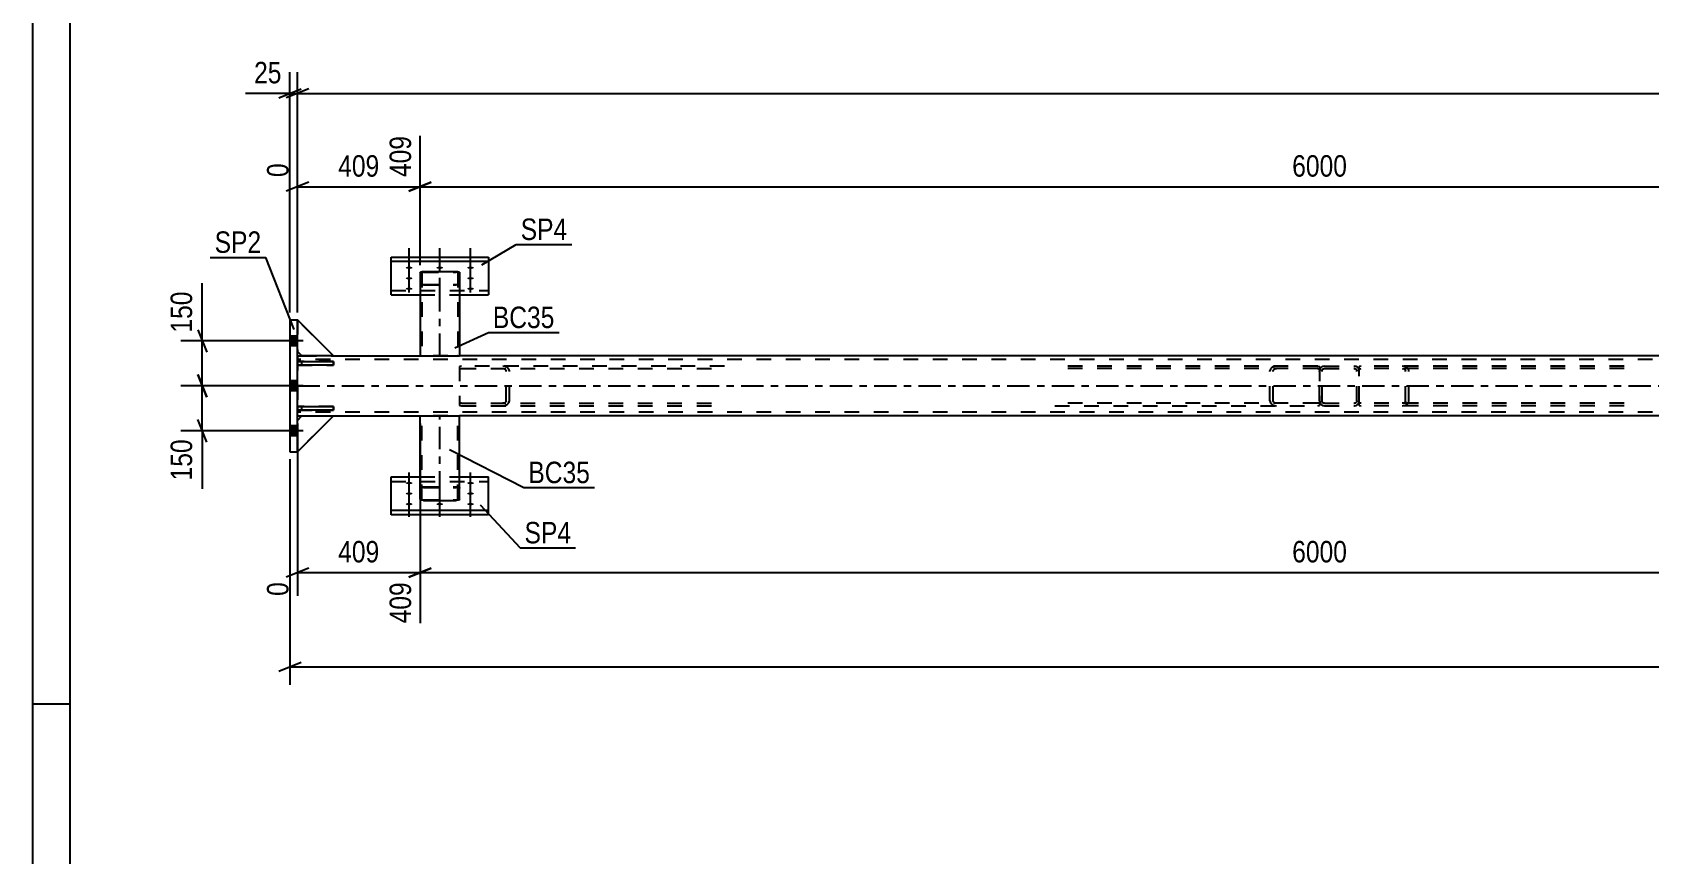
# Model space of a CAD drawing. Header units: millimetres. Extents: x -75 to 766, y -422 to 172.
# Drawn here: x -75.4 to 140.4, y -293.5 to -183.7 of the extents above; entities that cross this region are included whole.
import ezdxf

# ---------------------------------------------------------------- set-up
doc = ezdxf.new("R2010")
doc.units = ezdxf.units.MM
doc.linetypes.add('DXK_LINE_DOT2', pattern=[3.9198, 1.9599, -1.9599])
doc.linetypes.add('DXK_LINE_DOT3', pattern=[5.9187, 2.979, -0.9799, 0.9799, -0.9799])
doc.styles.add('Arial Narrow', font='ARIALN.TTF', dxfattribs={"height": 0.2})

# ---------------------------------------------------------------- blocks, each defined once
blk = doc.blocks.new('Unknown-386048478-15116')
at = {"color": 5, "linetype": 'Continuous'}
for p, q in [((-75.36, 171.6), (-75.36, -422.4)), ((-70.36, 166.6), (-70.36, -417.4)), ((-70.36, -273.4), (-75.36, -273.4))]:
    blk.add_line(p, q, dxfattribs=at)
blk = doc.blocks.new('Part-386048478-48495 - 48412')
at = {"color": 2, "linetype": 'Continuous'}
for p, q in [((-40, -227.67), (-35.2, -227.67)), ((-40, -228.15), (-40, -227.67)), ((-35.2, -228.15), (-40, -228.15)), ((-35.2, -227.67), (-35.2, -228.15))]:
    blk.add_line(p, q, dxfattribs=at)
at = {"color": 7, "linetype": 'DXK_LINE_DOT2'}
blk.add_line((-39.4, -228.15), (-39.4, -227.67), dxfattribs=at)
blk = doc.blocks.new('Part-386048478-48413 - 48412')
at = {"color": 7, "linetype": 'DXK_LINE_DOT2'}
for p, q in [((-18.1, -228.27), (-18.36, -228.31)), ((-18.36, -228.31), (-18.36, -233.52)), ((-18.36, -228.66), (-18.27, -228.62)), ((-18.27, -228.62), (-18.1, -228.59)), ((16.97, -228.27), (-18.1, -228.27)), ((-18.1, -228.59), (16.97, -228.59)), ((-12.28, -228.32), (-12.61, -228.27)), ((-12.61, -228.59), (-12.44, -228.62)), ((-11.73, -228.91), (-11.8, -228.67)), ((-12.21, -228.79), (-12.17, -228.91)), ((-12.17, -232.91), (-12.17, -228.91)), ((-11.73, -232.91), (-11.73, -228.91)), ((-12.17, -232.91), (-12.21, -233.04)), ((-11.8, -233.16), (-11.73, -232.91)), ((-18.27, -233.21), (-18.36, -233.17)), ((-18.36, -233.52), (-18.1, -233.55)), ((-18.1, -233.23), (-18.27, -233.21)), ((-18.1, -233.23), (16.97, -233.23)), ((-18.1, -233.55), (16.97, -233.55)), ((-12.44, -233.21), (-12.61, -233.23)), ((-12.61, -233.55), (-12.28, -233.51))]:
    blk.add_line(p, q, dxfattribs=at)
for centre, radius, start, end in [((-12.54, -229.01), 0.401, 32.4104, 75.4453), ((-12.48, -229.1), 0.802, 32.4104, 75.4453), ((-12.54, -232.82), 0.401, 284.5547, 327.5896), ((-12.48, -232.73), 0.802, 284.5547, 327.5896)]:
    blk.add_arc(centre, radius, start, end, dxfattribs=at)
blk = doc.blocks.new('Part-386048478-48422 - 48412')
at = {"color": 7, "linetype": 'DXK_LINE_DOT2'}
for p, q in [((96.41, -228.67), (96.36, -228.91)), ((97, -228.27), (96.75, -228.32)), ((96.88, -228.62), (97, -228.59)), ((97, -228.27), (101, -228.27)), ((97, -228.59), (101, -228.59)), ((101.24, -228.32), (101, -228.27)), ((101, -228.59), (101.12, -228.62)), ((101.64, -228.91), (101.59, -228.67)), ((96.36, -232.91), (96.36, -228.91)), ((96.68, -228.91), (96.7, -228.79)), ((96.68, -232.91), (96.68, -228.91)), ((101.3, -228.79), (101.32, -228.91)), ((101.32, -232.91), (101.32, -228.91)), ((101.64, -232.91), (101.64, -228.91)), ((96.36, -232.91), (96.41, -233.16)), ((96.7, -233.04), (96.68, -232.91)), ((101.32, -232.91), (101.3, -233.04)), ((101.59, -233.16), (101.64, -232.91)), ((96.75, -233.51), (97, -233.55)), ((97, -233.23), (96.88, -233.21)), ((97, -233.23), (101, -233.23)), ((97, -233.55), (101, -233.55)), ((101.12, -233.21), (101, -233.23)), ((101, -233.55), (101.24, -233.51))]:
    blk.add_line(p, q, dxfattribs=at)
for centre, radius, start, end in [((97, -228.91), 0.64, 112.5, 157.5), ((97, -228.91), 0.32, 112.5, 157.5), ((101, -228.91), 0.32, 22.5, 67.5), ((101, -228.91), 0.64, 22.5, 67.5), ((97, -232.91), 0.64, 202.5, 247.5), ((97, -232.91), 0.32, 202.5, 247.5), ((101, -232.91), 0.32, 292.5, 337.5), ((101, -232.91), 0.64, 292.5, 337.5)]:
    blk.add_arc(centre, radius, start, end, dxfattribs=at)
blk = doc.blocks.new('Part-386048478-48414 - 48412')
at = {"color": 7, "linetype": 'DXK_LINE_DOT2'}
for p, q in [((101.9, -228.27), (101.64, -228.31)), ((101.64, -233.52), (101.64, -228.31)), ((101.64, -228.66), (101.73, -228.62)), ((101.73, -228.62), (101.9, -228.59)), ((136.97, -228.27), (101.9, -228.27)), ((136.97, -228.59), (101.9, -228.59)), ((107.72, -228.32), (107.39, -228.27)), ((107.39, -228.59), (107.56, -228.62)), ((108.27, -228.91), (108.2, -228.67)), ((107.79, -228.79), (107.83, -228.91)), ((107.83, -232.91), (107.83, -228.91)), ((108.27, -232.91), (108.27, -228.91)), ((107.83, -232.91), (107.79, -233.04)), ((108.2, -233.16), (108.27, -232.91)), ((101.73, -233.21), (101.64, -233.17)), ((101.64, -233.52), (101.9, -233.55)), ((101.9, -233.23), (101.73, -233.21)), ((136.97, -233.23), (101.9, -233.23)), ((136.97, -233.55), (101.9, -233.55)), ((107.56, -233.21), (107.39, -233.23)), ((107.39, -233.55), (107.72, -233.51))]:
    blk.add_line(p, q, dxfattribs=at)
for centre, radius, start, end in [((107.46, -229.01), 0.401, 32.4105, 75.4453), ((107.52, -229.1), 0.802, 32.4105, 75.4453), ((107.46, -232.82), 0.401, 284.5547, 327.5895), ((107.52, -232.73), 0.802, 284.5547, 327.5895)]:
    blk.add_arc(centre, radius, start, end, dxfattribs=at)
blk = doc.blocks.new('Part-386048478-48492 - 48412')
at = {"color": 2, "linetype": 'Continuous'}
for p, q in [((-40, -226.91), (-39.4, -226.91)), ((-35.2, -226.91), (-23.61, -226.91)), ((216.39, -226.91), (-18.39, -226.91)), ((-40, -234.91), (-39.4, -234.91)), ((-35.2, -234.91), (-23.61, -234.91)), ((216.39, -234.91), (-18.39, -234.91))]:
    blk.add_line(p, q, dxfattribs=at)
at = {"color": 7, "linetype": 'DXK_LINE_DOT2'}
for p, q in [((-40, -226.91), (-40, -234.91)), ((587.64, -227.39), (-40, -227.39)), ((-39.4, -226.91), (-35.2, -226.91)), ((587.64, -226.91), (-23.61, -226.91)), ((-23.61, -226.91), (-18.39, -226.91)), ((587.64, -234.43), (-40, -234.43)), ((-39.4, -234.91), (-35.2, -234.91)), ((587.64, -234.91), (-23.61, -234.91)), ((-23.61, -234.91), (-18.39, -234.91))]:
    blk.add_line(p, q, dxfattribs=at)
at = {"color": 7, "linetype": 'DXK_LINE_DOT3'}
blk.add_line((-40, -230.91), (587.64, -230.91), dxfattribs=at)
blk = doc.blocks.new('Part-386048478-48429 - 48412')
at = {"color": 2, "linetype": 'Continuous'}
for p, q in [((-23.64, -215.8), (-23.6, -215.74)), ((-23.6, -215.74), (-23.5, -215.69)), ((-23.5, -215.69), (-23.34, -215.65)), ((-23.34, -215.65), (-23.16, -215.64)), ((-23.16, -215.64), (-18.84, -215.64)), ((-18.84, -215.64), (-18.66, -215.65)), ((-18.66, -215.65), (-18.5, -215.69)), ((-18.5, -215.69), (-18.4, -215.74)), ((-18.4, -215.74), (-18.36, -215.8)), ((-23.64, -215.8), (-23.64, -226.91)), ((-18.36, -215.8), (-18.36, -226.91)), ((-23.61, -226.91), (-18.4, -226.91)), ((-18.4, -226.91), (-18.39, -226.91))]:
    blk.add_line(p, q, dxfattribs=at)
at = {"color": 7, "linetype": 'DXK_LINE_DOT2'}
for p, q in [((-23.25, -215.73), (-23.33, -215.74)), ((-23.16, -215.72), (-23.25, -215.73)), ((-23.16, -215.72), (-18.84, -215.72)), ((-18.75, -215.73), (-18.84, -215.72)), ((-18.67, -215.74), (-18.75, -215.73)), ((-23.6, -217.34), (-23.64, -217.28)), ((-23.5, -217.4), (-23.6, -217.34)), ((-23.34, -217.43), (-23.5, -217.4)), ((-23.38, -215.77), (-23.4, -215.8)), ((-23.4, -215.8), (-23.4, -226.91)), ((-23.4, -217.28), (-23.38, -217.31)), ((-23.33, -215.74), (-23.38, -215.77)), ((-23.38, -217.31), (-23.33, -217.34)), ((-23.16, -217.44), (-23.34, -217.43)), ((-23.33, -217.34), (-23.25, -217.36)), ((-23.25, -217.36), (-23.16, -217.36)), ((-23.16, -217.36), (-18.84, -217.36)), ((-23.16, -217.44), (-18.84, -217.44)), ((-18.84, -217.36), (-18.75, -217.36)), ((-18.66, -217.43), (-18.84, -217.44)), ((-18.75, -217.36), (-18.67, -217.34)), ((-18.62, -215.77), (-18.67, -215.74)), ((-18.67, -217.34), (-18.66, -217.33)), ((-18.66, -217.33), (-18.62, -217.31)), ((-18.5, -217.4), (-18.66, -217.43)), ((-18.6, -215.8), (-18.62, -215.77)), ((-18.62, -217.31), (-18.6, -217.28)), ((-18.6, -215.8), (-18.6, -226.91)), ((-18.4, -217.34), (-18.5, -217.4)), ((-18.36, -217.28), (-18.4, -217.34)), ((-23.64, -226.91), (-23.61, -226.91)), ((-23.64, -226.91), (-23.61, -226.91)), ((-18.62, -226.91), (-18.66, -226.91)), ((-18.66, -226.91), (-18.62, -226.91)), ((-18.62, -226.91), (-18.6, -226.91)), ((-18.62, -226.91), (-18.6, -226.91)), ((-18.39, -226.91), (-18.36, -226.91)), ((-18.36, -226.91), (-18.39, -226.91))]:
    blk.add_line(p, q, dxfattribs=at)
at = {"color": 7, "linetype": 'DXK_LINE_DOT3'}
blk.add_line((-21, -226.91), (-21, -216.54), dxfattribs=at)
blk = doc.blocks.new('Part-386048478-48497 - 48412')
at = {"color": 7, "linetype": 'DXK_LINE_DOT2'}
for p, q in [((-35.2, -227.67), (-40, -227.67)), ((-40, -227.67), (-40, -228.15)), ((-40, -228.15), (-35.2, -228.15)), ((-39.4, -228.15), (-39.4, -227.67)), ((-35.2, -228.15), (-35.2, -227.67))]:
    blk.add_line(p, q, dxfattribs=at)
blk = doc.blocks.new('Part-386048478-48498 - 48412')
at = {"color": 7, "linetype": 'DXK_LINE_DOT2'}
for p, q in [((-35.2, -226.91), (-40, -222.11)), ((-40, -222.11), (-40, -226.31)), ((-40, -226.31), (-39.4, -226.91)), ((-39.4, -226.91), (-35.2, -226.91))]:
    blk.add_line(p, q, dxfattribs=at)
blk = doc.blocks.new('Part-386048478-48434 - 48412')
at = {"color": 7, "linetype": 'DXK_LINE_DOT2'}
for p, q in [((96.1, -228.27), (61.03, -228.27)), ((96.1, -228.59), (61.03, -228.59)), ((89.8, -228.67), (89.73, -228.91)), ((90.61, -228.27), (90.28, -228.32)), ((90.44, -228.62), (90.61, -228.59)), ((96.1, -228.27), (96.36, -228.31)), ((96.1, -228.59), (96.27, -228.62)), ((96.27, -228.62), (96.36, -228.66)), ((96.36, -228.31), (96.36, -233.52)), ((89.73, -232.91), (89.73, -228.91)), ((90.17, -228.91), (90.21, -228.79)), ((90.17, -232.91), (90.17, -228.91)), ((89.73, -232.91), (89.8, -233.16)), ((90.21, -233.04), (90.17, -232.91)), ((96.1, -233.23), (61.03, -233.23)), ((61.03, -233.55), (96.1, -233.55)), ((90.28, -233.51), (90.61, -233.55)), ((90.61, -233.23), (90.44, -233.21)), ((96.27, -233.21), (96.1, -233.23)), ((96.1, -233.55), (96.36, -233.52)), ((96.36, -233.17), (96.27, -233.21))]:
    blk.add_line(p, q, dxfattribs=at)
for centre, radius, start, end in [((90.48, -229.1), 0.802, 104.5547, 147.5896), ((90.54, -229.01), 0.401, 104.5547, 147.5896), ((90.48, -232.73), 0.802, 212.4104, 255.4453), ((90.54, -232.82), 0.401, 212.4104, 255.4453)]:
    blk.add_arc(centre, radius, start, end, dxfattribs=at)
blk = doc.blocks.new('Part-386048478-48499 - 48412')
at = {"color": 7, "linetype": 'DXK_LINE_DOT2'}
for p, q in [((-35.2, -226.91), (-40, -222.11)), ((-40, -222.11), (-40, -226.31)), ((-40, -226.31), (-39.4, -226.91)), ((-39.4, -226.91), (-35.2, -226.91))]:
    blk.add_line(p, q, dxfattribs=at)
blk = doc.blocks.new('Part-386048478-48500 - 48412')
at = {"color": 2, "linetype": 'Continuous'}
for p, q in [((-35.2, -226.91), (-40, -222.11)), ((-40, -226.31), (-39.4, -226.91)), ((-35.2, -226.91), (-39.4, -226.91))]:
    blk.add_line(p, q, dxfattribs=at)
at = {"color": 7, "linetype": 'DXK_LINE_DOT2'}
blk.add_line((-40, -222.11), (-40, -226.31), dxfattribs=at)
blk = doc.blocks.new('Part-386048478-48501 - 48412')
at = {"color": 7, "linetype": 'DXK_LINE_DOT2'}
for p, q in [((-40, -235.51), (-39.4, -234.91)), ((-35.2, -234.91), (-40, -239.71)), ((-39.4, -234.91), (-35.2, -234.91)), ((-40, -239.71), (-40, -235.51))]:
    blk.add_line(p, q, dxfattribs=at)
blk = doc.blocks.new('Part-386048478-48502 - 48412')
at = {"color": 7, "linetype": 'DXK_LINE_DOT2'}
for p, q in [((-40, -235.51), (-39.4, -234.91)), ((-35.2, -234.91), (-40, -239.71)), ((-39.4, -234.91), (-35.2, -234.91)), ((-40, -239.71), (-40, -235.51))]:
    blk.add_line(p, q, dxfattribs=at)
blk = doc.blocks.new('Part-386048478-48503 - 48412')
at = {"color": 2, "linetype": 'Continuous'}
for p, q in [((-40, -235.51), (-39.4, -234.91)), ((-35.2, -234.91), (-40, -239.71)), ((-39.4, -234.91), (-35.2, -234.91))]:
    blk.add_line(p, q, dxfattribs=at)
at = {"color": 7, "linetype": 'DXK_LINE_DOT2'}
blk.add_line((-40, -239.71), (-40, -235.51), dxfattribs=at)
blk = doc.blocks.new('Part-386048478-48442 - 48412')
at = {"color": 2, "linetype": 'Continuous'}
for p, q in [((-41, -222.11), (-40, -222.11)), ((-41, -222.11), (-41, -239.71)), ((-40, -239.71), (-40, -222.11)), ((-41, -239.71), (-40, -239.71))]:
    blk.add_line(p, q, dxfattribs=at)
blk = doc.blocks.new('Part-386048478-48454 - 48412')
at = {"color": 2, "linetype": 'Continuous'}
for p, q in [((-23.64, -246.03), (-23.64, -234.91)), ((-23.61, -234.91), (-23.6, -234.91)), ((-23.6, -234.91), (-18.39, -234.91)), ((-18.36, -246.03), (-18.36, -234.91)), ((-23.6, -246.09), (-23.64, -246.03)), ((-23.5, -246.14), (-23.6, -246.09)), ((-23.34, -246.18), (-23.5, -246.14)), ((-23.16, -246.19), (-23.34, -246.18)), ((-23.16, -246.19), (-18.84, -246.19)), ((-18.66, -246.18), (-18.84, -246.19)), ((-18.5, -246.14), (-18.66, -246.18)), ((-18.4, -246.09), (-18.5, -246.14)), ((-18.36, -246.03), (-18.4, -246.09))]:
    blk.add_line(p, q, dxfattribs=at)
at = {"color": 7, "linetype": 'DXK_LINE_DOT2'}
for p, q in [((-23.64, -234.91), (-23.61, -234.91)), ((-23.4, -246.03), (-23.4, -234.91)), ((-18.67, -234.91), (-18.66, -234.91)), ((-18.66, -234.91), (-18.62, -234.91)), ((-18.62, -234.91), (-18.6, -234.91)), ((-18.6, -246.03), (-18.6, -234.91)), ((-18.39, -234.91), (-18.36, -234.91)), ((-18.36, -234.91), (-18.39, -234.91)), ((-23.64, -244.55), (-23.6, -244.49)), ((-23.6, -244.49), (-23.5, -244.43)), ((-23.5, -244.43), (-23.34, -244.4)), ((-23.38, -244.52), (-23.4, -244.55)), ((-23.33, -244.49), (-23.38, -244.52)), ((-23.34, -244.4), (-23.16, -244.38)), ((-23.25, -244.47), (-23.33, -244.49)), ((-23.16, -244.47), (-23.25, -244.47)), ((-23.16, -244.38), (-18.84, -244.38)), ((-23.16, -244.47), (-18.84, -244.47)), ((-18.84, -244.38), (-18.66, -244.4)), ((-18.75, -244.47), (-18.84, -244.47)), ((-18.67, -244.49), (-18.75, -244.47)), ((-18.67, -244.49), (-18.66, -244.5)), ((-18.66, -244.4), (-18.5, -244.43)), ((-18.66, -244.5), (-18.62, -244.52)), ((-18.6, -244.55), (-18.62, -244.52)), ((-18.5, -244.43), (-18.4, -244.49)), ((-18.4, -244.49), (-18.36, -244.55)), ((-23.4, -246.03), (-23.38, -246.06)), ((-23.38, -246.06), (-23.33, -246.08)), ((-23.33, -246.08), (-23.25, -246.1)), ((-23.25, -246.1), (-23.16, -246.11)), ((-23.16, -246.11), (-18.84, -246.11)), ((-18.84, -246.11), (-18.75, -246.1)), ((-18.75, -246.1), (-18.67, -246.08)), ((-18.67, -246.08), (-18.62, -246.06)), ((-18.62, -246.06), (-18.6, -246.03))]:
    blk.add_line(p, q, dxfattribs=at)
at = {"color": 7, "linetype": 'DXK_LINE_DOT3'}
blk.add_line((-21, -245.29), (-21, -234.91), dxfattribs=at)
blk = doc.blocks.new('Part-386048478-48455 - 48412')
at = {"color": 2, "linetype": 'Continuous'}
for p, q in [((-27.5, -243.06), (-23.64, -243.06)), ((-27.5, -248.11), (-27.5, -243.06)), ((-18.36, -243.06), (-14.5, -243.06)), ((-14.5, -248.11), (-14.5, -243.06)), ((-27.5, -247.51), (-14.5, -247.51)), ((-14.5, -248.11), (-27.5, -248.11))]:
    blk.add_line(p, q, dxfattribs=at)
at = {"color": 7, "linetype": 'DXK_LINE_DOT2'}
for p, q in [((-27.5, -243.67), (-14.5, -243.67)), ((-23.64, -243.06), (-18.36, -243.06))]:
    blk.add_line(p, q, dxfattribs=at)
blk = doc.blocks.new('Part-386048478-48456 - 48412')
at = {"color": 2, "linetype": 'Continuous'}
for p, q in [((-27.5, -218.76), (-27.5, -213.72)), ((-27.5, -213.72), (-14.5, -213.72)), ((-14.5, -214.32), (-27.5, -214.32)), ((-14.5, -213.72), (-14.5, -218.76)), ((-27.5, -218.76), (-23.64, -218.76)), ((-18.36, -218.76), (-14.5, -218.76))]:
    blk.add_line(p, q, dxfattribs=at)
at = {"color": 7, "linetype": 'DXK_LINE_DOT2'}
for p, q in [((-27.5, -218.16), (-14.5, -218.16)), ((-23.64, -218.76), (-18.36, -218.76))]:
    blk.add_line(p, q, dxfattribs=at)
blk = doc.blocks.new('Part-386048478-48494 - 48412')
at = {"color": 2, "linetype": 'Continuous'}
for p, q in [((-40, -233.67), (-35.2, -233.67)), ((-40, -234.15), (-40, -233.67)), ((-35.2, -234.15), (-40, -234.15)), ((-35.2, -233.67), (-35.2, -234.15))]:
    blk.add_line(p, q, dxfattribs=at)
at = {"color": 7, "linetype": 'DXK_LINE_DOT2'}
blk.add_line((-39.4, -234.15), (-39.4, -233.67), dxfattribs=at)
blk = doc.blocks.new('Part-386048478-48496 - 48412')
at = {"color": 7, "linetype": 'DXK_LINE_DOT2'}
for p, q in [((-35.2, -233.67), (-40, -233.67)), ((-40, -233.67), (-40, -234.15)), ((-40, -234.15), (-35.2, -234.15)), ((-39.4, -234.15), (-39.4, -233.67)), ((-35.2, -234.15), (-35.2, -233.67))]:
    blk.add_line(p, q, dxfattribs=at)
blk = doc.blocks.new('Bolt-386048478-48587 - 48412')
at = {"linetype": 'Continuous'}
for points in [[(-40, -225.57), (-40, -224.25), (-41, -224.25), (-41, -225.57)], [(-40, -225.57), (-40, -224.25), (-41, -224.25), (-41, -225.57)], [(-40, -225.57), (-40, -224.25), (-41, -224.25), (-41, -225.57)], [(-40, -225.57), (-40, -224.25), (-41, -224.25), (-41, -225.57)], [(-40, -231.57), (-40, -230.25), (-41, -230.25), (-41, -231.57)], [(-40, -231.57), (-40, -230.25), (-41, -230.25), (-41, -231.57)], [(-40, -237.57), (-40, -236.25), (-41, -236.25), (-41, -237.57)], [(-40, -237.57), (-40, -236.25), (-41, -236.25), (-41, -237.57)], [(-40, -237.57), (-40, -236.25), (-41, -236.25), (-41, -237.57)], [(-40, -237.57), (-40, -236.25), (-41, -236.25), (-41, -237.57)]]:
    blk.add_hatch(color=1, dxfattribs=at).paths.add_polyline_path(points)
at = {"color": 1, "linetype": 'Continuous'}
for p, q in [((-40, -224.25), (-41, -224.25)), ((-40, -224.25), (-41, -224.25)), ((-40, -224.25), (-41, -224.25)), ((-40, -224.25), (-41, -224.25)), ((-39.24, -224.91), (-44, -224.91)), ((-39.24, -224.91), (-44, -224.91)), ((-39.24, -224.91), (-44, -224.91)), ((-39.24, -224.91), (-44, -224.91)), ((-40, -225.57), (-41, -225.57)), ((-40, -225.57), (-41, -225.57)), ((-40, -225.57), (-41, -225.57)), ((-40, -225.57), (-41, -225.57)), ((-40, -230.25), (-41, -230.25)), ((-40, -230.25), (-41, -230.25)), ((-39.24, -230.91), (-44, -230.91)), ((-39.24, -230.91), (-44, -230.91)), ((-40, -231.57), (-41, -231.57)), ((-40, -231.57), (-41, -231.57)), ((-39.24, -236.91), (-44, -236.91)), ((-39.24, -236.91), (-44, -236.91)), ((-39.24, -236.91), (-44, -236.91)), ((-39.24, -236.91), (-44, -236.91)), ((-40, -236.25), (-41, -236.25)), ((-40, -236.25), (-41, -236.25)), ((-40, -236.25), (-41, -236.25)), ((-40, -236.25), (-41, -236.25)), ((-40, -237.57), (-41, -237.57)), ((-40, -237.57), (-41, -237.57)), ((-40, -237.57), (-41, -237.57)), ((-40, -237.57), (-41, -237.57))]:
    blk.add_line(p, q, dxfattribs=at)
blk = doc.blocks.new('Bolt-386048478-48595 - 48412')
at = {"linetype": 'Continuous'}
for points in [[(-25.1, -244.04), (-25.19, -244.03), (-25.28, -244.02), (-25.36, -244.01), (-25.43, -243.99), (-25.48, -243.96), (-25.52, -243.93), (-25.54, -243.9), (-25.54, -243.87), (-25.52, -243.84), (-25.48, -243.81), (-25.43, -243.78), (-25.36, -243.76), (-25.28, -243.75), (-25.19, -243.74), (-25.1, -243.74), (-25.01, -243.74), (-24.92, -243.75), (-24.84, -243.76), (-24.77, -243.78), (-24.72, -243.81), (-24.68, -243.84), (-24.66, -243.87), (-24.66, -243.9), (-24.68, -243.93), (-24.72, -243.96), (-24.77, -243.99), (-24.84, -244.01), (-24.92, -244.02), (-25.01, -244.03)], [(-16.9, -244.04), (-16.99, -244.03), (-17.08, -244.02), (-17.16, -244.01), (-17.23, -243.99), (-17.28, -243.96), (-17.32, -243.93), (-17.34, -243.9), (-17.34, -243.87), (-17.32, -243.84), (-17.28, -243.81), (-17.23, -243.78), (-17.16, -243.76), (-17.08, -243.75), (-16.99, -243.74), (-16.9, -243.74), (-16.81, -243.74), (-16.72, -243.75), (-16.64, -243.76), (-16.57, -243.78), (-16.52, -243.81), (-16.48, -243.84), (-16.46, -243.87), (-16.46, -243.9), (-16.48, -243.93), (-16.52, -243.96), (-16.57, -243.99), (-16.64, -244.01), (-16.72, -244.02), (-16.81, -244.03)], [(-25.1, -245.43), (-25.19, -245.43), (-25.28, -245.42), (-25.36, -245.4), (-25.43, -245.38), (-25.48, -245.36), (-25.52, -245.33), (-25.54, -245.3), (-25.54, -245.27), (-25.52, -245.23), (-25.48, -245.21), (-25.43, -245.18), (-25.36, -245.16), (-25.28, -245.14), (-25.19, -245.13), (-25.1, -245.13), (-25.01, -245.13), (-24.92, -245.14), (-24.84, -245.16), (-24.77, -245.18), (-24.72, -245.21), (-24.68, -245.23), (-24.66, -245.27), (-24.66, -245.3), (-24.68, -245.33), (-24.72, -245.36), (-24.77, -245.38), (-24.84, -245.4), (-24.92, -245.42), (-25.01, -245.43)], [(-16.9, -245.43), (-16.99, -245.43), (-17.08, -245.42), (-17.16, -245.4), (-17.23, -245.38), (-17.28, -245.36), (-17.32, -245.33), (-17.34, -245.3), (-17.34, -245.27), (-17.32, -245.23), (-17.28, -245.21), (-17.23, -245.18), (-17.16, -245.16), (-17.08, -245.14), (-16.99, -245.13), (-16.9, -245.13), (-16.81, -245.13), (-16.72, -245.14), (-16.64, -245.16), (-16.57, -245.18), (-16.52, -245.21), (-16.48, -245.23), (-16.46, -245.27), (-16.46, -245.3), (-16.48, -245.33), (-16.52, -245.36), (-16.57, -245.38), (-16.64, -245.4), (-16.72, -245.42), (-16.81, -245.43)], [(-25.1, -246.84), (-25.19, -246.84), (-25.28, -246.83), (-25.36, -246.81), (-25.43, -246.79), (-25.48, -246.77), (-25.52, -246.74), (-25.54, -246.71), (-25.54, -246.67), (-25.52, -246.64), (-25.48, -246.61), (-25.43, -246.59), (-25.36, -246.57), (-25.28, -246.55), (-25.19, -246.54), (-25.1, -246.54), (-25.01, -246.54), (-24.92, -246.55), (-24.84, -246.57), (-24.77, -246.59), (-24.72, -246.61), (-24.68, -246.64), (-24.66, -246.67), (-24.66, -246.71), (-24.68, -246.74), (-24.72, -246.77), (-24.77, -246.79), (-24.84, -246.81), (-24.92, -246.83), (-25.01, -246.84)], [(-21.02, -246.84), (-21.11, -246.84), (-21.2, -246.83), (-21.28, -246.81), (-21.35, -246.79), (-21.4, -246.77), (-21.44, -246.74), (-21.46, -246.71), (-21.46, -246.67), (-21.44, -246.64), (-21.4, -246.61), (-21.35, -246.59), (-21.28, -246.57), (-21.2, -246.55), (-21.11, -246.54), (-21.02, -246.54), (-20.93, -246.54), (-20.84, -246.55), (-20.76, -246.57), (-20.69, -246.59), (-20.64, -246.61), (-20.6, -246.64), (-20.58, -246.67), (-20.58, -246.71), (-20.6, -246.74), (-20.64, -246.77), (-20.69, -246.79), (-20.76, -246.81), (-20.84, -246.83), (-20.93, -246.84)], [(-16.9, -246.84), (-16.99, -246.84), (-17.08, -246.83), (-17.16, -246.81), (-17.23, -246.79), (-17.28, -246.77), (-17.32, -246.74), (-17.34, -246.71), (-17.34, -246.67), (-17.32, -246.64), (-17.28, -246.61), (-17.23, -246.59), (-17.16, -246.57), (-17.08, -246.55), (-16.99, -246.54), (-16.9, -246.54), (-16.81, -246.54), (-16.72, -246.55), (-16.64, -246.57), (-16.57, -246.59), (-16.52, -246.61), (-16.48, -246.64), (-16.46, -246.67), (-16.46, -246.71), (-16.48, -246.74), (-16.52, -246.77), (-16.57, -246.79), (-16.64, -246.81), (-16.72, -246.83), (-16.81, -246.84)]]:
    blk.add_hatch(color=1, dxfattribs=at).paths.add_polyline_path(points)
at = {"color": 1, "linetype": 'Continuous'}
for p, q in [((-25.1, -245.58), (-25.1, -242.46)), ((-16.9, -245.58), (-16.9, -242.46)), ((-25.1, -246.97), (-25.1, -243.85)), ((-25.1, -248.38), (-25.1, -245.26)), ((-21.02, -248.38), (-21.02, -245.26)), ((-16.9, -246.97), (-16.9, -243.85)), ((-16.9, -248.38), (-16.9, -245.26))]:
    blk.add_line(p, q, dxfattribs=at)
at = {"color": 1, "linetype": 'DXK_LINE_DOT2'}
blk.add_line((-21.02, -245.58), (-21.02, -242.46), dxfattribs=at)
blk = doc.blocks.new('Bolt-386048478-48596 - 48412')
at = {"linetype": 'Continuous'}
for points in [[(-25.1, -214.99), (-25.01, -214.99), (-24.92, -215), (-24.84, -215.02), (-24.77, -215.04), (-24.72, -215.06), (-24.68, -215.09), (-24.66, -215.12), (-24.66, -215.15), (-24.68, -215.19), (-24.72, -215.21), (-24.77, -215.24), (-24.84, -215.26), (-24.92, -215.28), (-25.01, -215.29), (-25.1, -215.29), (-25.19, -215.29), (-25.28, -215.28), (-25.36, -215.26), (-25.43, -215.24), (-25.48, -215.21), (-25.52, -215.19), (-25.54, -215.15), (-25.54, -215.12), (-25.52, -215.09), (-25.48, -215.06), (-25.43, -215.04), (-25.36, -215.02), (-25.28, -215), (-25.19, -214.99)], [(-21.02, -214.99), (-20.93, -214.99), (-20.84, -215), (-20.76, -215.02), (-20.69, -215.04), (-20.64, -215.06), (-20.6, -215.09), (-20.58, -215.12), (-20.58, -215.15), (-20.6, -215.19), (-20.64, -215.21), (-20.69, -215.24), (-20.76, -215.26), (-20.84, -215.28), (-20.93, -215.29), (-21.02, -215.29), (-21.11, -215.29), (-21.2, -215.28), (-21.28, -215.26), (-21.35, -215.24), (-21.4, -215.21), (-21.44, -215.19), (-21.46, -215.15), (-21.46, -215.12), (-21.44, -215.09), (-21.4, -215.06), (-21.35, -215.04), (-21.28, -215.02), (-21.2, -215), (-21.11, -214.99)], [(-16.9, -214.99), (-16.81, -214.99), (-16.72, -215), (-16.64, -215.02), (-16.57, -215.04), (-16.52, -215.06), (-16.48, -215.09), (-16.46, -215.12), (-16.46, -215.15), (-16.48, -215.19), (-16.52, -215.21), (-16.57, -215.24), (-16.64, -215.26), (-16.72, -215.28), (-16.81, -215.29), (-16.9, -215.29), (-16.99, -215.29), (-17.08, -215.28), (-17.16, -215.26), (-17.23, -215.24), (-17.28, -215.21), (-17.32, -215.19), (-17.34, -215.15), (-17.34, -215.12), (-17.32, -215.09), (-17.28, -215.06), (-17.23, -215.04), (-17.16, -215.02), (-17.08, -215), (-16.99, -214.99)], [(-25.1, -216.4), (-25.01, -216.4), (-24.92, -216.41), (-24.84, -216.43), (-24.77, -216.45), (-24.72, -216.47), (-24.68, -216.5), (-24.66, -216.53), (-24.66, -216.56), (-24.68, -216.59), (-24.72, -216.62), (-24.77, -216.65), (-24.84, -216.67), (-24.92, -216.69), (-25.01, -216.7), (-25.1, -216.7), (-25.19, -216.7), (-25.28, -216.69), (-25.36, -216.67), (-25.43, -216.65), (-25.48, -216.62), (-25.52, -216.59), (-25.54, -216.56), (-25.54, -216.53), (-25.52, -216.5), (-25.48, -216.47), (-25.43, -216.45), (-25.36, -216.43), (-25.28, -216.41), (-25.19, -216.4)], [(-25.1, -217.79), (-25.01, -217.8), (-24.92, -217.81), (-24.84, -217.82), (-24.77, -217.84), (-24.72, -217.87), (-24.68, -217.9), (-24.66, -217.93), (-24.66, -217.96), (-24.68, -217.99), (-24.72, -218.02), (-24.77, -218.04), (-24.84, -218.07), (-24.92, -218.08), (-25.01, -218.09), (-25.1, -218.09), (-25.19, -218.09), (-25.28, -218.08), (-25.36, -218.07), (-25.43, -218.04), (-25.48, -218.02), (-25.52, -217.99), (-25.54, -217.96), (-25.54, -217.93), (-25.52, -217.9), (-25.48, -217.87), (-25.43, -217.84), (-25.36, -217.82), (-25.28, -217.81), (-25.19, -217.8)], [(-16.9, -216.4), (-16.81, -216.4), (-16.72, -216.41), (-16.64, -216.43), (-16.57, -216.45), (-16.52, -216.47), (-16.48, -216.5), (-16.46, -216.53), (-16.46, -216.56), (-16.48, -216.59), (-16.52, -216.62), (-16.57, -216.65), (-16.64, -216.67), (-16.72, -216.69), (-16.81, -216.7), (-16.9, -216.7), (-16.99, -216.7), (-17.08, -216.69), (-17.16, -216.67), (-17.23, -216.65), (-17.28, -216.62), (-17.32, -216.59), (-17.34, -216.56), (-17.34, -216.53), (-17.32, -216.5), (-17.28, -216.47), (-17.23, -216.45), (-17.16, -216.43), (-17.08, -216.41), (-16.99, -216.4)], [(-16.9, -217.79), (-16.81, -217.8), (-16.72, -217.81), (-16.64, -217.82), (-16.57, -217.84), (-16.52, -217.87), (-16.48, -217.9), (-16.46, -217.93), (-16.46, -217.96), (-16.48, -217.99), (-16.52, -218.02), (-16.57, -218.04), (-16.64, -218.07), (-16.72, -218.08), (-16.81, -218.09), (-16.9, -218.09), (-16.99, -218.09), (-17.08, -218.08), (-17.16, -218.07), (-17.23, -218.04), (-17.28, -218.02), (-17.32, -217.99), (-17.34, -217.96), (-17.34, -217.93), (-17.32, -217.9), (-17.28, -217.87), (-17.23, -217.84), (-17.16, -217.82), (-17.08, -217.81), (-16.99, -217.8)]]:
    blk.add_hatch(color=1, dxfattribs=at).paths.add_polyline_path(points)
at = {"color": 1, "linetype": 'Continuous'}
for p, q in [((-25.1, -215.63), (-25.1, -212.51)), ((-21.02, -215.63), (-21.02, -212.51)), ((-16.9, -215.63), (-16.9, -212.51)), ((-25.1, -217.04), (-25.1, -213.92)), ((-25.1, -218.43), (-25.1, -215.31)), ((-16.9, -217.04), (-16.9, -213.92)), ((-16.9, -218.43), (-16.9, -215.31))]:
    blk.add_line(p, q, dxfattribs=at)
at = {"color": 1, "linetype": 'DXK_LINE_DOT2'}
blk.add_line((-21.02, -218.43), (-21.02, -215.31), dxfattribs=at)
blk = doc.blocks.new('StraightDimension-386048478-54085 - 48412')
at = {"color": 7, "linetype": 'Continuous'}
for p, q in [((-40, -235.91), (-40, -258.94)), ((-23.64, -235.91), (-23.64, -262.6)), ((-38.5, -255.22), (-41.5, -256.42)), ((-40, -255.82), (-23.64, -255.82)), ((-25.14, -256.42), (-22.14, -255.22))]:
    blk.add_line(p, q, dxfattribs=at)
at = {"color": 0}
blk.add_wipeout([(-28.48, -255.07), (-28.48, -250.87), (-35.16, -250.87), (-35.16, -255.07)], dxfattribs=at)
at = {"color": 0, "linetype": 'Continuous'}
for points in [[(-40.6, -256.52), (-44.8, -256.52), (-44.8, -259.54), (-40.6, -259.54)], [(-24.24, -256.52), (-28.44, -256.52), (-28.44, -263.2), (-24.24, -263.2)]]:
    blk.add_wipeout(points, dxfattribs=at)
at = {"color": 3, "style": 'Arial Narrow'}
blk.add_text('409', height=2.863, dxfattribs=at).set_placement((-34.56, -254.47))
at = {"color": 3, "linetype": 'Continuous', "style": 'Arial Narrow'}
for s, height, p in [('0', 2.86, (-41.2, -258.94)), ('409', 2.863, (-24.84, -262.6))]:
    blk.add_text(s, height=height, rotation=90.0002, dxfattribs=at).set_placement(p)
blk = doc.blocks.new('StraightDimension-386048478-49892 - 48412')
at = {"color": 7, "linetype": 'Continuous'}
for p, q in [((-23.64, -214.8), (-23.64, -197.55)), ((-40, -221.11), (-40, -201.2)), ((-38.5, -203.73), (-41.5, -204.93)), ((-40, -204.33), (-23.64, -204.33)), ((-25.14, -204.93), (-22.14, -203.73))]:
    blk.add_line(p, q, dxfattribs=at)
at = {"color": 0, "linetype": 'Continuous'}
blk.add_wipeout([(-40.6, -200.6), (-44.8, -200.6), (-44.8, -203.63), (-40.6, -203.63)], dxfattribs=at)
at = {"color": 0}
blk.add_wipeout([(-28.48, -203.58), (-28.48, -199.38), (-35.16, -199.38), (-35.16, -203.58)], dxfattribs=at)
at = {"color": 3, "linetype": 'Continuous', "style": 'Arial Narrow'}
blk.add_text('0', height=2.86, rotation=90.0002, dxfattribs=at).set_placement((-41.2, -203.03))
at = {"color": 0, "linetype": 'Continuous'}
blk.add_wipeout([(-24.24, -196.95), (-28.44, -196.95), (-28.44, -203.63), (-24.24, -203.63)], dxfattribs=at)
at = {"color": 3, "linetype": 'Continuous', "style": 'Arial Narrow'}
blk.add_text('409', height=2.863, rotation=90.0002, dxfattribs=at).set_placement((-24.84, -203.03))
at = {"color": 3, "style": 'Arial Narrow'}
blk.add_text('409', height=2.863, dxfattribs=at).set_placement((-34.56, -202.98))
blk = doc.blocks.new('StraightDimension-386048478-49891 - 48412')
at = {"color": 7, "linetype": 'Continuous'}
for p, q in [((-23.64, -214.8), (-23.64, -197.55)), ((-22.14, -203.73), (-25.14, -204.93)), ((-23.64, -204.33), (216.36, -204.33))]:
    blk.add_line(p, q, dxfattribs=at)
at = {"color": 0}
blk.add_wipeout([(100.62, -203.58), (100.62, -199.38), (92.1, -199.38), (92.1, -203.58)], dxfattribs=at)
at = {"color": 3, "style": 'Arial Narrow'}
blk.add_text('6000', height=2.863, dxfattribs=at).set_placement((92.7, -202.98))
blk = doc.blocks.new('StraightDimension-386048478-54015 - 48412')
at = {"color": 7, "linetype": 'Continuous'}
for p, q in [((-40, -221.11), (-40, -189.02)), ((-38.5, -191.27), (-41.5, -192.47)), ((-40, -191.87), (598.54, -191.87))]:
    blk.add_line(p, q, dxfattribs=at)
blk = doc.blocks.new('StraightDimension-386048478-54016 - 48412')
at = {"color": 7, "linetype": 'Continuous'}
for p, q in [((-41, -221.11), (-41, -189.02)), ((-40, -221.11), (-40, -189.02)), ((-42.5, -192.47), (-39.5, -191.27)), ((-38.5, -191.27), (-41.5, -192.47)), ((-41, -191.87), (-40, -191.87))]:
    blk.add_line(p, q, dxfattribs=at)
at = {"color": 0}
blk.add_wipeout([(-41.52, -191.12), (-41.52, -186.92), (-46.38, -186.92), (-46.38, -191.12)], dxfattribs=at)
at = {"color": 7, "linetype": 'Continuous'}
blk.add_line((-41, -191.87), (-46.91, -191.87), dxfattribs=at)
blk.add_line((-41, -191.87), (-46.91, -191.87), dxfattribs=at)
at = {"color": 3, "style": 'Arial Narrow'}
blk.add_text('25', height=2.863, dxfattribs=at).set_placement((-45.78, -190.52))
blk = doc.blocks.new('StraightDimension-386048478-54084 - 48412')
at = {"color": 7, "linetype": 'Continuous'}
for p, q in [((-23.64, -235.91), (-23.64, -262.6)), ((-22.14, -255.22), (-25.14, -256.42)), ((-23.64, -255.82), (216.36, -255.82))]:
    blk.add_line(p, q, dxfattribs=at)
at = {"color": 0}
blk.add_wipeout([(100.62, -255.07), (100.62, -250.87), (92.1, -250.87), (92.1, -255.07)], dxfattribs=at)
at = {"color": 3, "style": 'Arial Narrow'}
blk.add_text('6000', height=2.863, dxfattribs=at).set_placement((92.7, -254.47))
blk = doc.blocks.new('StraightDimension-386048478-54117 - 48412')
at = {"color": 7, "linetype": 'Continuous'}
for p, q in [((-41, -240.71), (-41, -270.83)), ((-39.5, -267.83), (-42.5, -269.03)), ((-41, -268.43), (599.54, -268.43))]:
    blk.add_line(p, q, dxfattribs=at)
blk = doc.blocks.new('StraightDimension-386048478-60809 - 48412')
at = {"color": 7, "linetype": 'Continuous'}
for p, q in [((-53.3, -223.41), (-52.1, -226.41)), ((-43.7, -224.91), (-55.55, -224.91)), ((-52.7, -230.91), (-52.7, -224.91)), ((-52.1, -232.41), (-53.3, -229.41)), ((-43.7, -230.91), (-55.55, -230.91))]:
    blk.add_line(p, q, dxfattribs=at)
at = {"color": 0}
blk.add_wipeout([(-53.45, -217.71), (-57.65, -217.71), (-57.65, -224.39), (-53.45, -224.39)], dxfattribs=at)
at = {"color": 7, "linetype": 'Continuous'}
blk.add_line((-52.7, -224.91), (-52.7, -217.18), dxfattribs=at)
blk.add_line((-52.7, -224.91), (-52.7, -217.18), dxfattribs=at)
at = {"color": 3, "style": 'Arial Narrow'}
blk.add_text('150', height=2.863, rotation=90.0002, dxfattribs=at).set_placement((-54.05, -223.79))
blk = doc.blocks.new('StraightDimension-386048478-60810 - 48412')
at = {"color": 7, "linetype": 'Continuous'}
for p, q in [((-53.3, -229.41), (-52.1, -232.41)), ((-43.7, -230.91), (-55.55, -230.91)), ((-52.7, -236.91), (-52.7, -230.91)), ((-43.7, -236.91), (-55.55, -236.91)), ((-52.1, -238.41), (-53.3, -235.41))]:
    blk.add_line(p, q, dxfattribs=at)
at = {"color": 0}
blk.add_wipeout([(-53.45, -237.44), (-57.65, -237.44), (-57.65, -244.12), (-53.45, -244.12)], dxfattribs=at)
at = {"color": 7, "linetype": 'Continuous'}
blk.add_line((-52.7, -236.91), (-52.7, -244.65), dxfattribs=at)
blk.add_line((-52.7, -236.91), (-52.7, -244.65), dxfattribs=at)
at = {"color": 3, "style": 'Arial Narrow'}
blk.add_text('150', height=2.863, rotation=90.0002, dxfattribs=at).set_placement((-54.05, -243.52))
blk = doc.blocks.new('Mark-386048478-50029 - 48412')
at = {"color": 0}
blk.add_wipeout([(-4, -211.43), (-4, -208.43), (-10.21, -208.43), (-10.21, -211.43)], dxfattribs=at)
blk.add_wipeout([(-4, -211.43), (-4, -208.43), (-10.21, -208.43), (-10.21, -211.43)], dxfattribs=at)
at = {"color": 30, "linetype": 'Continuous'}
for p, q in [((-15.41, -214.76), (-10.81, -212.03)), ((-10.81, -212.03), (-3.4, -212.03))]:
    blk.add_line(p, q, dxfattribs=at)
at = {"color": 3, "style": 'Arial Narrow'}
blk.add_text('SP4', height=2.863, dxfattribs=at).set_placement((-10.21, -211.43))
blk = doc.blocks.new('Mark-386048478-49993 - 48412')
at = {"color": 0}
blk.add_wipeout([(-5.7, -223.19), (-5.7, -220.19), (-13.93, -220.19), (-13.93, -223.19)], dxfattribs=at)
blk.add_wipeout([(-5.7, -223.19), (-5.7, -220.19), (-13.93, -220.19), (-13.93, -223.19)], dxfattribs=at)
at = {"color": 30, "linetype": 'Continuous'}
for p, q in [((-19.01, -225.83), (-14.53, -223.79)), ((-14.53, -223.79), (-5.1, -223.79))]:
    blk.add_line(p, q, dxfattribs=at)
at = {"color": 3, "style": 'Arial Narrow'}
blk.add_text('BC35', height=2.863, dxfattribs=at).set_placement((-13.93, -223.19))
blk = doc.blocks.new('Mark-386048478-50005 - 48412')
at = {"color": 0}
blk.add_wipeout([(-44.83, -213.15), (-44.83, -210.15), (-51.04, -210.15), (-51.04, -213.15)], dxfattribs=at)
blk.add_wipeout([(-44.83, -213.15), (-44.83, -210.15), (-51.04, -210.15), (-51.04, -213.15)], dxfattribs=at)
at = {"color": 30, "linetype": 'Continuous'}
for p in [(-51.64, -213.75), (-40.42, -223.38)]:
    blk.add_line(p, (-44.23, -213.75), dxfattribs=at)
at = {"color": 3, "style": 'Arial Narrow'}
blk.add_text('SP2', height=2.863, dxfattribs=at).set_placement((-51.04, -213.15))
blk = doc.blocks.new('Mark-386048478-50023 - 48412')
at = {"color": 0}
blk.add_wipeout([(-0.97, -243.89), (-0.97, -240.89), (-9.19, -240.89), (-9.19, -243.89)], dxfattribs=at)
blk.add_wipeout([(-0.97, -243.89), (-0.97, -240.89), (-9.19, -240.89), (-9.19, -243.89)], dxfattribs=at)
at = {"color": 30, "linetype": 'Continuous'}
for p, q in [((-19.71, -239.4), (-9.79, -244.49)), ((-9.79, -244.49), (-0.37, -244.49))]:
    blk.add_line(p, q, dxfattribs=at)
at = {"color": 3, "style": 'Arial Narrow'}
blk.add_text('BC35', height=2.863, dxfattribs=at).set_placement((-9.19, -243.89))
blk = doc.blocks.new('Mark-386048478-50026 - 48412')
at = {"color": 0}
blk.add_wipeout([(-3.49, -251.93), (-3.49, -248.93), (-9.7, -248.93), (-9.7, -251.93)], dxfattribs=at)
blk.add_wipeout([(-3.49, -251.93), (-3.49, -248.93), (-9.7, -248.93), (-9.7, -251.93)], dxfattribs=at)
at = {"color": 30, "linetype": 'Continuous'}
for p, q in [((-15.63, -246.77), (-10.3, -252.53)), ((-10.3, -252.53), (-2.89, -252.53))]:
    blk.add_line(p, q, dxfattribs=at)
at = {"color": 3, "style": 'Arial Narrow'}
blk.add_text('SP4', height=2.863, dxfattribs=at).set_placement((-9.7, -251.93))

msp = doc.modelspace()

# ---------------------------------------------------------------- block references
for name in ['Unknown-386048478-15116', 'Bolt-386048478-48596 - 48412', 'Part-386048478-48456 - 48412', 'Part-386048478-48429 - 48412', 'Part-386048478-48442 - 48412', 'Part-386048478-48498 - 48412', 'Part-386048478-48499 - 48412', 'Part-386048478-48500 - 48412', 'Bolt-386048478-48587 - 48412', 'Part-386048478-48492 - 48412', 'Part-386048478-48495 - 48412', 'Part-386048478-48497 - 48412', 'Part-386048478-48413 - 48412', 'Part-386048478-48434 - 48412', 'Part-386048478-48422 - 48412', 'Part-386048478-48414 - 48412', 'Part-386048478-48494 - 48412', 'Part-386048478-48496 - 48412', 'Part-386048478-48501 - 48412', 'Part-386048478-48502 - 48412', 'Part-386048478-48503 - 48412', 'Part-386048478-48454 - 48412', 'Part-386048478-48455 - 48412', 'Bolt-386048478-48595 - 48412']:
    msp.add_blockref(name, (0, 0))

# ---------------------------------------------------------------- next in the draw order: block references
for name in ['StraightDimension-386048478-49892 - 48412', 'StraightDimension-386048478-54085 - 48412']:
    msp.add_blockref(name, (0, 0))

# ---------------------------------------------------------------- next in the draw order: block references
for name in ['StraightDimension-386048478-49891 - 48412', 'StraightDimension-386048478-54084 - 48412']:
    msp.add_blockref(name, (0, 0))

# ---------------------------------------------------------------- next in the draw order: block references
for name in ['StraightDimension-386048478-54015 - 48412', 'StraightDimension-386048478-54117 - 48412']:
    msp.add_blockref(name, (0, 0))

# ---------------------------------------------------------------- next in the draw order: block references
for name in ['StraightDimension-386048478-54016 - 48412', 'Mark-386048478-50029 - 48412', 'Mark-386048478-49993 - 48412', 'Mark-386048478-50023 - 48412', 'Mark-386048478-50026 - 48412']:
    msp.add_blockref(name, (0, 0))

# ---------------------------------------------------------------- next in the draw order: block references
msp.add_blockref('StraightDimension-386048478-60809 - 48412', (0, 0))

# ---------------------------------------------------------------- next in the draw order: block references
for name in ['Mark-386048478-50005 - 48412', 'StraightDimension-386048478-60810 - 48412']:
    msp.add_blockref(name, (0, 0))

doc.saveas('drawing.dxf')
